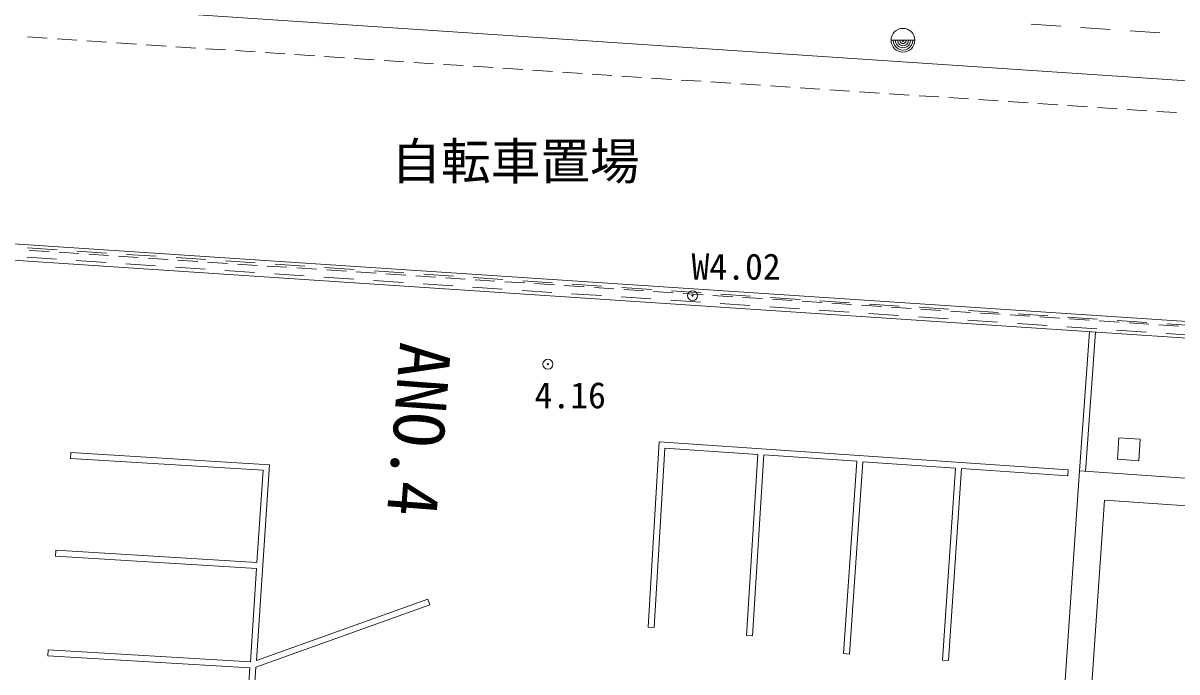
# Model space of a CAD drawing. Units: millimetres on the paper. Extents: x -630 to 607, y -589 to 603.
# Drawn here: x -153.2 to -95.1, y -25.1 to 7.6 of the extents above; entities that cross this region are included whole.
import ezdxf
from ezdxf.enums import TextEntityAlignment as Align

# ---------------------------------------------------------------- set-up
doc = ezdxf.new("R2010")
doc.units = ezdxf.units.MM
doc.layers.add('0-0', color=7, linetype='Continuous')
for name, color, linetype, lineweight in [('0-3_S-BMK-HTXT', 7, 'Continuous', 13), ('0-8_S-BGD', 7, 'Continuous', 13), ('0-9_S-BGD-HTXT', 7, 'Continuous', 13), ('0-A_S-BGD-TXT', 7, 'Continuous', 13)]:
    doc.layers.add(name, color=color, linetype=linetype, lineweight=lineweight)
doc.styles.add('ＭＳ ゴシック', font='')
doc.styles.get('ＭＳ ゴシック').set_extended_font_data('MS Gothic')

# ---------------------------------------------------------------- blocks, each defined once
blk = doc.blocks.new('~1396')
at = {"layer": '0-8_S-BGD'}
blk.add_lwpolyline([(49517773, -156997621), (49503001, -156986324), (49513451, -156972645), (49524512, -156981110), (49525921, -156979242), (49528895, -156981590), (49535577.5, -156982248.6)], dxfattribs=at)
blk = doc.blocks.new('~1390')
at = {"layer": '0-8_S-BGD'}
blk.add_line((49529127, -156972038), (49488243, -156940928), dxfattribs=at)
blk = doc.blocks.new('~1275')
at = {"layer": '0-8_S-BGD'}
blk.add_line((49513451, -156972645), (49515591.9, -156969858), dxfattribs=at)
blk = doc.blocks.new('~1274')
at = {"layer": '0-8_S-BGD'}
blk.add_line((49513570, -156972736), (49515711.1, -156969948.7), dxfattribs=at)
blk = doc.blocks.new('~1268')
at = {"layer": '0-8_S-BGD'}
blk.add_line((49524854.6, -156976901.7), (49484122, -156945927.3), dxfattribs=at)
blk = doc.blocks.new('~1127')
at = {"layer": '0-8_S-BGD'}
for p, q in [((49519226.3, -156963045.5), (49518629.5, -156962591.3)), ((49520220.9, -156963802.6), (49519624.1, -156963348.4)), ((49521215.5, -156964559.7), (49520618.7, -156964105.5))]:
    blk.add_line(p, q, dxfattribs=at)
blk = doc.blocks.new('~1126')
at = {"layer": '0-8_S-BGD'}
for p, q in [((49494897.2, -156953996.7), (49494300.5, -156953542.4)), ((49495891.8, -156954753.8), (49495295.1, -156954299.5)), ((49496886.4, -156955511), (49496289.7, -156955056.7)), ((49497881, -156956268.1), (49497284.3, -156955813.8)), ((49498875.6, -156957025.3), (49498278.8, -156956571)), ((49499870.2, -156957782.4), (49499273.4, -156957328.1)), ((49500864.8, -156958539.6), (49500268, -156958085.3)), ((49501859.4, -156959296.7), (49501262.6, -156958842.4)), ((49502854, -156960053.9), (49502257.2, -156959599.6)), ((49503848.6, -156960811), (49503251.8, -156960356.7)), ((49504843.2, -156961568.2), (49504246.4, -156961113.9)), ((49505837.8, -156962325.3), (49505241, -156961871.1)), ((49506832.4, -156963082.5), (49506235.6, -156962628.2)), ((49507827, -156963839.6), (49507230.2, -156963385.4)), ((49508821.5, -156964596.8), (49508224.8, -156964142.5)), ((49509816.1, -156965354), (49509219.4, -156964899.7)), ((49510810.7, -156966111.1), (49510214, -156965656.8)), ((49511805.3, -156966868.3), (49511208.6, -156966414)), ((49512799.9, -156967625.4), (49512203.2, -156967171.1)), ((49513794.5, -156968382.6), (49513197.8, -156967928.3)), ((49514789.1, -156969139.7), (49514192.4, -156968685.4)), ((49515783.7, -156969896.9), (49515187, -156969442.6)), ((49516778.3, -156970654), (49516181.6, -156970199.7)), ((49517772.9, -156971411.2), (49517176.1, -156970956.9))]:
    blk.add_line(p, q, dxfattribs=at)
blk = doc.blocks.new('~1125')
at = {"layer": '0-8_S-BGD'}
for p, q in [((49495042.9, -156953806), (49494446.2, -156953351.7)), ((49496037.5, -156954563.1), (49495440.8, -156954108.8)), ((49497032.1, -156955320.3), (49496435.4, -156954866)), ((49498026.7, -156956077.4), (49497430, -156955623.1)), ((49499021.3, -156956834.6), (49498424.6, -156956380.3)), ((49500015.9, -156957591.7), (49499419.2, -156957137.4)), ((49501010.5, -156958348.8), (49500413.8, -156957894.5)), ((49502005.1, -156959106), (49501408.4, -156958651.7)), ((49502999.7, -156959863.1), (49502403, -156959408.8)), ((49503994.4, -156960620.3), (49503397.6, -156960166)), ((49504989, -156961377.4), (49504392.2, -156960923.1)), ((49505983.6, -156962134.5), (49505386.8, -156961680.3)), ((49506978.2, -156962891.7), (49506381.4, -156962437.4)), ((49507972.8, -156963648.8), (49507376, -156963194.5)), ((49508967.4, -156964406), (49508370.6, -156963951.7)), ((49509962, -156965163.1), (49509365.2, -156964708.8)), ((49510956.6, -156965920.3), (49510359.8, -156965466)), ((49511951.2, -156966677.4), (49511354.4, -156966223.1)), ((49512945.8, -156967434.5), (49512349, -156966980.2)), ((49513940.4, -156968191.7), (49513343.6, -156967737.4)), ((49514935, -156968948.8), (49514338.2, -156968494.5)), ((49515929.6, -156969706), (49515332.8, -156969251.7)), ((49516924.2, -156970463.1), (49516327.4, -156970008.8)), ((49517918.8, -156971220.2), (49517322, -156970766))]:
    blk.add_line(p, q, dxfattribs=at)
blk = doc.blocks.new('~903')
at = {"layer": '0-8_S-BGD'}
blk.add_lwpolyline([(49523879.9, -157000501.7), (49504393.9, -156985603.7), (49513569, -156973603), (49533055, -156988501)], close=True, dxfattribs=at)
blk = doc.blocks.new('~898')
at = {"layer": '0-8_S-BGD'}
blk.add_line((49488829, -156970814), (49476818, -156961527), dxfattribs=at)
blk = doc.blocks.new('~895')
at = {"layer": '0-8_S-BGD'}
blk.add_lwpolyline([(49488829, -156970814), (49483109.9, -156978210.6), (49471098.9, -156968923.6), (49476818, -156961527)], dxfattribs=at)
blk = doc.blocks.new('~824')
at = {"layer": '0-8_S-BGD'}
for p, q in [((49497370, -156948924.7), (49497768.2, -156949227.2)), ((49497967.2, -156949378.4), (49498365.4, -156949680.9)), ((49498564.4, -156949832.1), (49498962.6, -156950134.6)), ((49499161.6, -156950285.8), (49499559.8, -156950588.3)), ((49499758.8, -156950739.5), (49500157, -156951042)), ((49500356, -156951193.2), (49500754.2, -156951495.7)), ((49500953.2, -156951647), (49501351.4, -156951949.4)), ((49501550.4, -156952100.7), (49501948.6, -156952403.1)), ((49502147.6, -156952554.4), (49502545.8, -156952856.8)), ((49502744.8, -156953008.1), (49503143, -156953310.6)), ((49494847.9, -156953735.9), (49494449.8, -156953433.4)), ((49503342, -156953461.8), (49503740.2, -156953764.3)), ((49495445.1, -156954189.6), (49495047, -156953887.1)), ((49503939.2, -156953915.5), (49504337.4, -156954218)), ((49496042.3, -156954643.3), (49495644.2, -156954340.9)), ((49504536.4, -156954369.2), (49504934.6, -156954671.7)), ((49496639.5, -156955097), (49496241.4, -156954794.6)), ((49505133.6, -156954822.9), (49505531.8, -156955125.4)), ((49497236.7, -156955550.7), (49496838.6, -156955248.3)), ((49505730.8, -156955276.6), (49506129, -156955579.1)), ((49497833.9, -156956004.5), (49497435.8, -156955702)), ((49506328, -156955730.3), (49506726.2, -156956032.8)), ((49498431.1, -156956458.2), (49498033, -156956155.7)), ((49506925.2, -156956184.1), (49507323.4, -156956486.5)), ((49499028.3, -156956911.9), (49498630.2, -156956609.4)), ((49507522.4, -156956637.8), (49507920.6, -156956940.2)), ((49499625.5, -156957365.6), (49499227.4, -156957063.1)), ((49508119.6, -156957091.5), (49508517.8, -156957393.9)), ((49500222.7, -156957819.3), (49499824.6, -156957516.8)), ((49508716.8, -156957545.2), (49509115, -156957847.7)), ((49500819.9, -156958273), (49500421.8, -156957970.5)), ((49509314, -156957998.9), (49509712.2, -156958301.4)), ((49501417.1, -156958726.7), (49501019, -156958424.2)), ((49509911.2, -156958452.6), (49510309.4, -156958755.1)), ((49502014.3, -156959180.4), (49501616.2, -156958878)), ((49510508.4, -156958906.3), (49510906.6, -156959208.8)), ((49502611.5, -156959634.1), (49502213.4, -156959331.7)), ((49511105.6, -156959360), (49511503.8, -156959662.5)), ((49503208.7, -156960087.8), (49502810.6, -156959785.4)), ((49511702.8, -156959813.7), (49512101, -156960116.2)), ((49503805.9, -156960541.6), (49503407.8, -156960239.1)), ((49512300, -156960267.4), (49512698.2, -156960569.9)), ((49504403.1, -156960995.3), (49504005, -156960692.8)), ((49512897.2, -156960721.2), (49513295.4, -156961023.6)), ((49505000.3, -156961449), (49504602.2, -156961146.5)), ((49513494.4, -156961174.9), (49513892.6, -156961477.3)), ((49505597.5, -156961902.7), (49505199.4, -156961600.2)), ((49514091.6, -156961628.6), (49514489.8, -156961931)), ((49506194.7, -156962356.4), (49505796.6, -156962053.9)), ((49514688.8, -156962082.3), (49515087, -156962384.8)), ((49506791.9, -156962810.1), (49506393.8, -156962507.6)), ((49515286, -156962536), (49515684.2, -156962838.5)), ((49507389.1, -156963263.8), (49506991, -156962961.3)), ((49515883.2, -156962989.7), (49516281.4, -156963292.2)), ((49507986.3, -156963717.5), (49507588.2, -156963415.1)), ((49516480.4, -156963443.4), (49516878.6, -156963745.9)), ((49508583.5, -156964171.2), (49508185.4, -156963868.8)), ((49517077.6, -156963897.1), (49517475.8, -156964199.6)), ((49509180.7, -156964624.9), (49508782.6, -156964322.5)), ((49517674.8, -156964350.8), (49518073, -156964653.3)), ((49509777.9, -156965078.7), (49509379.8, -156964776.2)), ((49518272, -156964804.5), (49518670.2, -156965107)), ((49510375.1, -156965532.4), (49509977, -156965229.9)), ((49518869.2, -156965258.3), (49519267.4, -156965560.7)), ((49510972.3, -156965986.1), (49510574.2, -156965683.6)), ((49519466.4, -156965712), (49519864.6, -156966014.4)), ((49511569.5, -156966439.8), (49511171.4, -156966137.3)), ((49520063.6, -156966165.7), (49520461.8, -156966468.1)), ((49512166.7, -156966893.5), (49511768.6, -156966591)), ((49512763.9, -156967347.2), (49512365.8, -156967044.7)), ((49513361.1, -156967800.9), (49512963, -156967498.4)), ((49513958.3, -156968254.6), (49513560.2, -156967952.2)), ((49514555.5, -156968708.3), (49514157.4, -156968405.9)), ((49515152.7, -156969162), (49514754.6, -156968859.6)), ((49515749.9, -156969615.8), (49515351.8, -156969313.3)), ((49516347.1, -156970069.5), (49515948.9, -156969767)), ((49516944.3, -156970523.2), (49516546.1, -156970220.7)), ((49517541.5, -156970976.9), (49517143.3, -156970674.4))]:
    blk.add_line(p, q, dxfattribs=at)
blk = doc.blocks.new('~764')
at = {"layer": '0-8_S-BGD'}
for p, q in [((49476298.7, -156959931.2), (49476365.3, -156960426.8)), ((49476579.8, -156960145.7), (49476084.2, -156960212.3)), ((49478062.9, -156961277.1), (49478129.6, -156961772.6)), ((49478344, -156961491.5), (49477848.5, -156961558.2)), ((49480108.3, -156962837.4), (49479612.7, -156962904.1)), ((49479827.2, -156962623), (49479893.8, -156963118.5)), ((49481591.4, -156963968.9), (49481658.1, -156964464.4)), ((49481872.5, -156964183.3), (49481377, -156964250)), ((49483355.7, -156965314.7), (49483422.3, -156965810.3)), ((49483636.8, -156965529.2), (49483141.2, -156965595.8)), ((49485119.9, -156966660.6), (49485186.6, -156967156.1)), ((49485401, -156966875), (49484905.5, -156966941.7)), ((49486884.2, -156968006.5), (49486950.8, -156968502)), ((49487165.3, -156968220.9), (49486669.7, -156968287.6)), ((49488929.5, -156969566.8), (49488434, -156969633.5)), ((49488648.4, -156969352.4), (49488715.1, -156969847.9)), ((49490478.8, -156971193.8), (49490413.2, -156970698.2)), ((49490693.8, -156970913.2), (49490198.2, -156970978.8)), ((49489199.3, -156972864.3), (49489133.7, -156972368.7)), ((49489414.3, -156972583.7), (49488918.7, -156972649.3)), ((49487919.8, -156974534.8), (49487854.2, -156974039.2)), ((49488134.8, -156974254.2), (49487639.2, -156974319.8))]:
    blk.add_line(p, q, dxfattribs=at)
blk.add_lwpolyline([(49476332, -156960179), (49490446, -156970946), (49487887, -156974287)], dxfattribs=at)
blk = doc.blocks.new('111')
at = {"layer": '0-8_S-BGD'}
blk.add_line((49515467.7, -156960984.6), (49515968.3, -156961315.4), dxfattribs=at)
blk.add_circle((49515718, -156961150), 300, dxfattribs=at)
for radius in [245.4, 190.9, 136.4, 81.8, 27.3]:
    blk.add_arc((49515718, -156961150), radius, 146.54333, 326.54333, dxfattribs=at)
at = {"layer": '0-A_S-BGD-TXT'}
for centre, radius in [((49503763, -156963022), 125), ((49503763, -156963022), 15), ((49507753, -156963591), 125), ((49507753, -156963591), 15)]:
    blk.add_circle(centre, radius, dxfattribs=at)
at = {"layer": '0-0'}
for name in ['~1390', '~824', '~1127', '~1125', '~1268', '~1126', '~764', '~895', '~898', '~1275', '~1274', '~1396', '~903']:
    blk.add_blockref(name, (0, 0), dxfattribs=at)
blk = doc.blocks.new('~508')
at = {"layer": '0-8_S-BGD'}
blk.add_lwpolyline([(49514838, -156973251), (49514407.2, -156972925.4), (49514732.9, -156972494.6), (49515163.6, -156972820.2)], close=True, dxfattribs=at)
blk = doc.blocks.new('~489')
at = {"layer": '0-8_S-BGD'}
for p, q in [((49493381, -156965145.7), (49494809.1, -156963269.8)), ((49491526.8, -156967581.1), (49493290.1, -156965265)), ((49489756.3, -156969906.6), (49491435.9, -156967700.5))]:
    blk.add_line(p, q, dxfattribs=at)
blk.add_lwpolyline([(49494900, -156963150.4), (49496310.6, -156961297.6), (49492426.9, -156958377.9)], dxfattribs=at)
blk = doc.blocks.new('~488')
at = {"layer": '0-8_S-BGD'}
for p, q in [((49491914.8, -156967319), (49493429.4, -156965329.7)), ((49490271.1, -156969478), (49491816.8, -156967447.8)), ((49489875.7, -156969997.4), (49490172.8, -156969607.2))]:
    blk.add_line(p, q, dxfattribs=at)
blk.add_lwpolyline([(49493528.5, -156965199.5), (49496521.4, -156961268.4), (49492517.1, -156958258.1)], dxfattribs=at)
blk = doc.blocks.new('平面図')
at = {"layer": '0-8_S-BGD'}
for p, q in [((49484494, -156945687), (49524626, -156976207)), ((49492517.1, -156958258.1), (49492426.9, -156958377.9)), ((49490752.9, -156960218.9), (49490843.1, -156960099.1)), ((49490752.9, -156960218.9), (49494809.1, -156963269.8)), ((49490843.1, -156960099.1), (49494900, -156963150.4)), ((49489300, -156962082), (49489210, -156962202)), ((49489210, -156962202), (49493290.1, -156965265)), ((49489300, -156962082), (49493381, -156965145.7)), ((49497981.9, -156966295.2), (49493528.5, -156965199.5)), ((49497946.1, -156966440.8), (49493429.4, -156965329.7)), ((49497946.1, -156966440.8), (49497981.9, -156966295.2)), ((49502219, -156969936), (49505025.4, -156966197.5)), ((49513230.5, -156972464.4), (49505025.4, -156966197.5)), ((49502339, -156970026), (49505054.6, -156966408.5)), ((49506918.6, -156967832.2), (49505054.6, -156966408.5)), ((49504171.1, -156971477.9), (49506918.6, -156967832.2)), ((49504290.9, -156971568.1), (49507037.8, -156967923.3)), ((49508905.3, -156969349.6), (49507037.8, -156967923.3)), ((49505958.4, -156973204.4), (49508905.3, -156969349.6)), ((49506077.6, -156973295.6), (49509024.5, -156969440.7)), ((49510888.2, -156970864.1), (49509024.5, -156969440.7)), ((49502339, -156970026), (49502219, -156969936)), ((49507946.4, -156974711.4), (49510888.2, -156970864.1)), ((49508065.6, -156974802.6), (49511007.4, -156970955.2)), ((49513139.5, -156972583.6), (49511007.4, -156970955.2)), ((49504290.9, -156971568.1), (49504171.1, -156971477.9)), ((49513139.5, -156972583.6), (49513230.5, -156972464.4)), ((49506077.6, -156973295.6), (49505958.4, -156973204.4)), ((49508065.6, -156974802.6), (49507946.4, -156974711.4))]:
    blk.add_line(p, q, dxfattribs=at)
at = {"layer": '0-0'}
for name in ['~489', '~488', '~508']:
    blk.add_blockref(name, (0, 0), dxfattribs=at)
at = {"layer": '0-8_S-BGD', "style": 'ＭＳ ゴシック'}
blk.add_text('自転車置場', height=916.4, rotation=326.543, dxfattribs=at).set_placement((49502888.4, -156957200.3), align=Align.BOTTOM_LEFT)
blk = doc.blocks.new('標高')
at = {"layer": '0-9_S-BGD-HTXT', "style": 'ＭＳ ゴシック'}
for s, p in [('W4.02', (49507845.1, -156963406.9)), ('4.16', (49502763.1, -156963929.4))]:
    blk.add_text(s, height=659.8, rotation=326.543, dxfattribs=at).set_placement(p, align=Align.BOTTOM_LEFT)
blk = doc.blocks.new('路線図')
at = {"layer": '0-3_S-BMK-HTXT', "style": 'ＭＳ ゴシック'}
blk.add_text('ANO.4', height=1283, rotation=232.153, dxfattribs=at).set_placement((49500675.6, -156960257.7), align=Align.BOTTOM_LEFT)

msp = doc.modelspace()

# ---------------------------------------------------------------- block references
at = {"layer": '0-0', "xscale": 0.002, "yscale": 0.002, "rotation": 33.45667}
for name in ['平面図', '111', '標高', '路線図']:
    msp.add_blockref(name, (-255798.432, 207316.394), dxfattribs=at)

doc.saveas('drawing.dxf')
